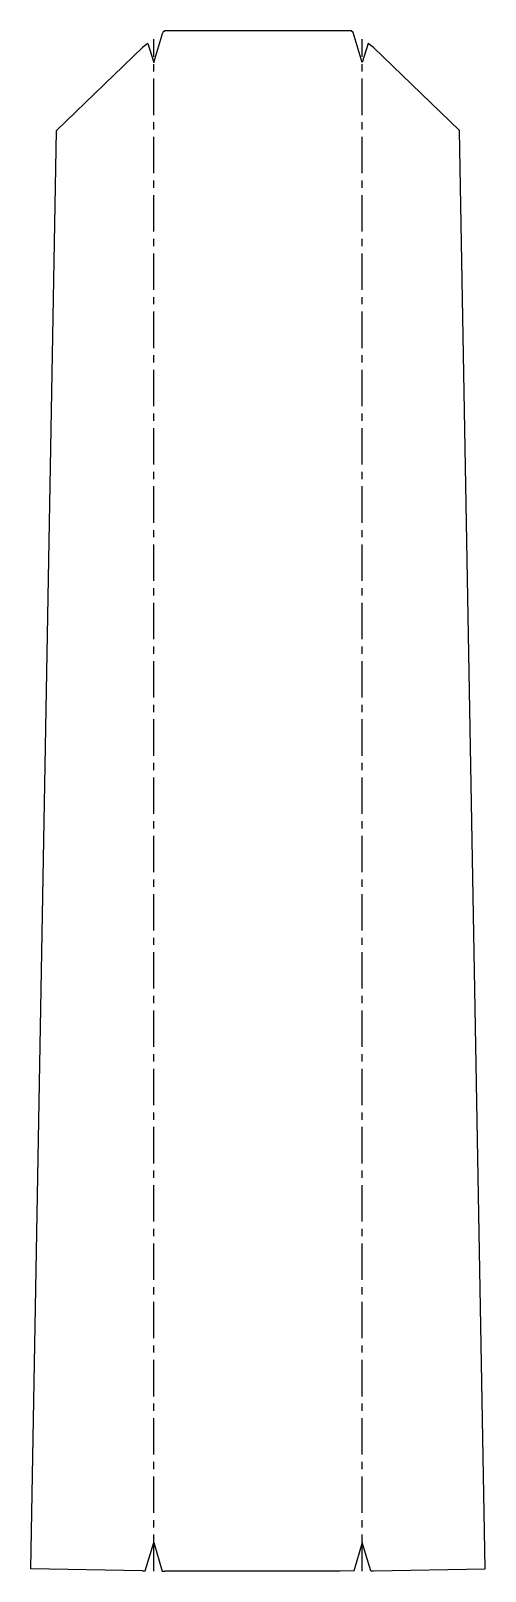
# Model space of a CAD drawing. Extents: x 30 to 188, y 36 to 573.
import ezdxf

# ---------------------------------------------------------------- set-up
doc = ezdxf.new("R2010")
doc.units = 0
doc.linetypes.add('CENTERX2', pattern=[20.32, 12.7, -2.54, 2.54, -2.54])
doc.layers.get('0').update_dxf_attribs({"linetype": 'CONTINUOUS'})

msp = doc.modelspace()

# ---------------------------------------------------------------- linework, layer by layer
for p, q in [((72.47, 562.06), (75.65, 572.57)), ((145.33, 562.06), (142.16, 572.57)), ((70.45, 568.74), (72.47, 562.06)), ((147.35, 568.74), (145.33, 562.06)), ((69.47, 35.78), (72.47, 45.69)), ((72.47, 45.69), (75.49, 35.7)), ((145.33, 45.69), (142.33, 35.74)), ((148.33, 35.78), (145.33, 45.69))]:
    msp.add_line(p, q)
at = {"color": 7, "linetype": 'CENTERX2'}
for p, q in [((72.47, 35.74), (72.47, 570.23)), ((145.33, 35.74), (145.33, 570.23))]:
    msp.add_line(p, q, dxfattribs=at)
at = {"color": 7, "linetype": 'CONTINUOUS'}
for p, q in [((76.4, 573.13), (75.65, 572.57)), ((141.4, 573.13), (76.4, 573.13)), ((142.16, 572.57), (141.4, 573.13)), ((38.58, 538.4), (68.55, 567.34)), ((70.45, 568.74), (68.55, 567.34)), ((149.26, 567.34), (147.35, 568.74)), ((179.22, 538.4), (149.26, 567.34)), ((29.55, 36.47), (38.58, 538.4)), ((188.25, 36.47), (179.22, 538.4)), ((68.55, 35.8), (29.55, 36.47)), ((68.55, 35.8), (69.47, 35.78)), ((75.49, 35.7), (76.4, 35.69)), ((137.47, 35.69), (76.4, 35.69)), ((142.33, 35.76), (137.47, 35.69)), ((148.33, 35.78), (149.26, 35.8)), ((149.26, 35.8), (188.25, 36.47))]:
    msp.add_line(p, q, dxfattribs=at)

doc.saveas('drawing.dxf')
